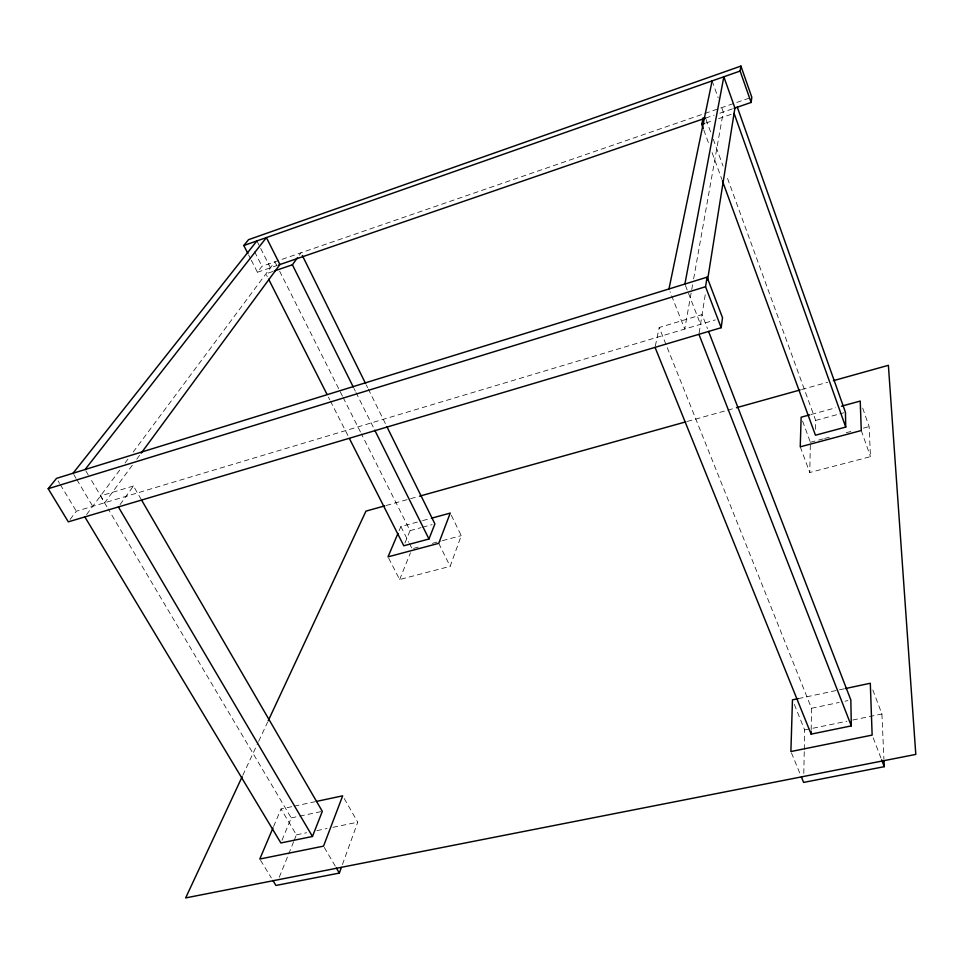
<?xml version="1.0" encoding="UTF-8"?>
<svg xmlns="http://www.w3.org/2000/svg" width="964" height="964" viewBox="0 0 964 964"><rect width="100%" height="100%" fill="white"/><g stroke="black" fill="none" stroke-linecap="round" stroke-linejoin="round"><path stroke-width="0.72" stroke-dasharray="4.82 3.62" d="M811.194 729.82L811.507 708.275L659.207 327.519L702.069 314.601L707.48 328.616M815.544 429.305L815.677 420.437L726.639 175.93M803.807 773.417L804.253 750.932M804.277 749.438L804.663 729.941L794.131 703.949M862.696 408.158L869.13 426.594L870.468 456.659L809.772 472.505L810.375 442.295L801.662 418.605M699.153 332.905L705.708 291.743M692.586 284.778L684.717 329.061L670.052 291.731M693.634 278.861L723.277 112.029L720.735 104.956M655.339 345.943L659.207 327.519M342.413 864.6L357.728 822.196L344.112 798.325M388.697 558.204L399.65 579.521L450.152 566.338L461.25 535.635L450.899 514.414M279.259 877.252L288.115 855.369M288.67 853.996L293.646 841.692M294.201 840.319L296.406 834.848L281.03 808.965L292.779 806.47M399.65 579.521L410.459 552.782M281.958 840.319L291.236 817.894L108.137 508.872M404.928 543.021L410.049 530.634L361.404 433.848M273.571 826.558L281.03 808.965M399.12 530.706L400.879 526.573L421.208 521.018M242.783 775.345L258.027 742.654M258.665 741.292L267.546 722.229M120.054 504.618L133.43 486.013L140.985 499.027M299.286 255.195L301.009 252.797M132.297 465.251L104.727 502.726L90.351 478.469M136.743 459.201L140.298 454.369M86.591 514.583L120.572 468.974M125.067 462.949L128.658 458.129M133.14 452.104L274.909 261.798L276.933 265.835M70.095 519.476L76.349 511.233L715.3 319.903M251.315 260.232L257.436 272.258L261.979 266.257L750.39 97.738M257.436 272.258L277.355 265.401M705.588 118.102L714.131 115.174M719.819 113.21L732.628 108.812M272.884 271.474L265.919 273.86L267.281 276.535M705.973 122.982L712.999 120.572M718.626 118.644L732.676 113.824M133.43 486.013L100.485 495.942L107.378 507.582M386.215 505.473L418.051 496.581M687.236 421.461L726.302 410.556M727.748 410.158L734.99 408.134M801.554 389.552L827.606 382.286M422.654 520.62L429.92 518.632M811.23 414.46L835.728 407.772M410.049 530.634L421.099 527.633M422.473 527.26L432.137 524.633M815.677 420.437L838.367 414.267M839.777 413.881L844.03 412.725M413.532 548.383L419.316 546.841M432.33 543.359L441.006 541.045M442.452 540.659L461.25 535.635M810.375 442.295L823.268 438.849M824.702 438.463L830.438 436.933M846.199 432.716L853.369 430.8M863.395 428.124L869.13 426.594M294.237 806.157L314.782 801.771M798.349 698.599L837.993 690.14M839.463 689.826L845.332 688.573M291.236 817.894L298.298 816.412M299.708 816.11L320.904 811.652M811.507 708.275L839.186 702.443M845.006 701.214L847.922 700.599M296.406 834.848L306.624 832.739M316.843 830.631L327.061 828.522M332.905 827.317L357.728 822.196M804.663 729.941L846.934 721.217M852.766 720.024L881.915 713.999L872.408 688.838M260.557 860.298L271.33 877.903M58.057 480.891L59.575 483.422M60.346 484.675L76.349 511.233M73.782 474.529L76.06 478.349M76.819 479.614L92.749 506.317M85.82 470.818L89.592 477.192M324.278 847.416L335.58 866.66M248.592 254.882L250.628 258.894M254.58 251.64L261.979 266.257M328.399 397.096L329.76 399.771M330.447 401.108L348.1 435.933M256.894 240.928L270.45 267.775M400.879 526.573L408.784 542.25M409.447 543.551L412.086 548.769M279.644 271.209L342.485 396.216M343.16 397.554L360.729 432.511M353.993 388.456L355.33 391.143M355.993 392.493L374.08 428.787M438.741 543.335L450.152 566.338M366.296 384.961L367.621 387.661M368.284 389.01L386.275 425.425M791.444 752.896L800.301 774.369M685.44 285.428L700.515 324.338M873.203 737.846L881.626 759.813M800.241 446.826L809.772 472.505M703.816 130.08L708.986 144.202M712.095 152.674L721.916 179.521M706.046 119.403L711.191 133.538M713.252 139.19L723.036 166.037M712.107 80.892L718.192 97.87M861.274 430.534L870.468 456.659M881.915 713.999L883.928 759.355"/><path stroke-width="1.45" d="M708.564 331.411L850.838 699.985L851.32 725.88L811.134 734.134L811.17 731.254M721.192 327.7L722.518 317.746L707.082 277.174L56.527 478.361L48.2 488.712L68.311 521.837L721.192 327.7L705.552 286.73L707.082 277.174M734.05 108.317L751.125 102.449L751.812 97.256L740.918 66.082L248.519 239.687L243.82 245.519L247.905 253.544M707.588 279.885L734.929 108.016L723.831 76.771L684.898 284.031M751.125 102.449L740.123 71.047L740.918 66.082M668.968 288.959L712.107 80.892M703.31 128.658L701.756 124.428L703.154 117.753M272.872 880.421L275.945 885.458L339.34 873.071L341.389 867.419M84.856 516.909L280.873 842.958L312.469 836.475L322.313 811.351L141.732 500.328M349.462 438.62L403.783 545.769L428.98 539.009L434.909 523.886L386.938 426.775M272.993 827.919L259.786 859.044L323.53 846.139L342.678 795.818L316.252 801.458M397.951 533.453L388.01 556.867L438.741 543.335L450.248 513.077L431.366 518.246M242.157 776.707L185.654 897.918L915.8 754.414L888.386 365.32L833.402 380.672M268.185 720.867L365.959 511.125L384.769 505.871M274.282 270.992L292.393 264.787L297.563 257.593M141.19 453.152L279.934 264.522L266.413 237.578L85.061 469.54M73.023 473.264L256.894 240.928M243.82 245.519L740.123 71.047M278.777 264.919L705.588 118.102M701.756 124.428L704.564 123.464M48.2 488.712L705.552 286.73M419.497 496.183L685.79 421.871M736.436 407.724L800.108 389.962M809.796 414.857L801.144 417.219L800.241 446.826L861.274 430.534L860.225 401.072L841.488 406.193M737.267 107.028L845.452 412.339L845.729 427.088L815.46 435.222L722.422 180.931M798.349 698.599L792.468 699.852L790.89 751.546L872.143 735.098L870.299 683.247L845.332 688.573M883.988 760.825L884.253 766.669L803.627 782.419L801.409 777.044M118.391 506.944L312.469 836.475M336.328 867.949L339.34 873.071M268.643 279.223L327.049 394.409M292.393 264.787L353.318 387.106M374.743 430.125L428.98 539.009M302.335 255.484L365.621 383.612M655.05 347.365L811.134 734.134M698.936 334.315L851.32 725.88M881.626 759.813L884.253 766.669M734.086 113.342L845.729 427.088"/></g></svg>
